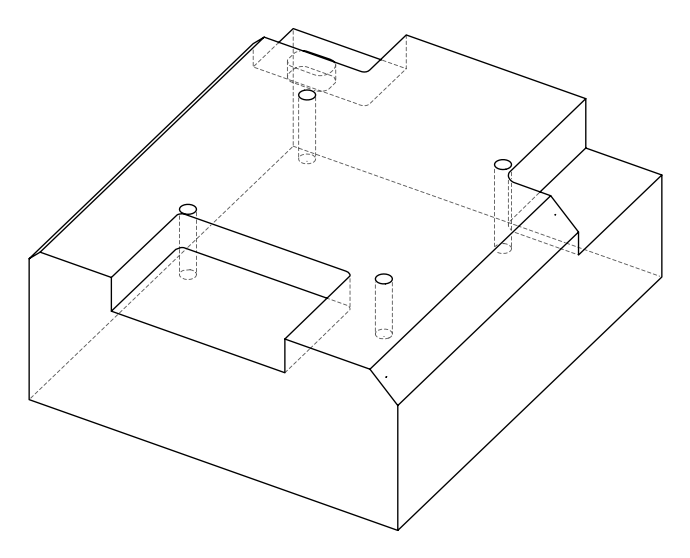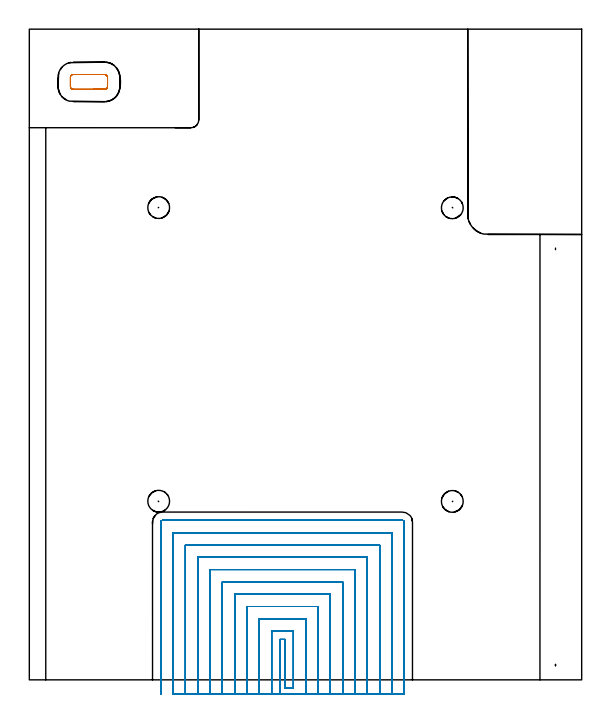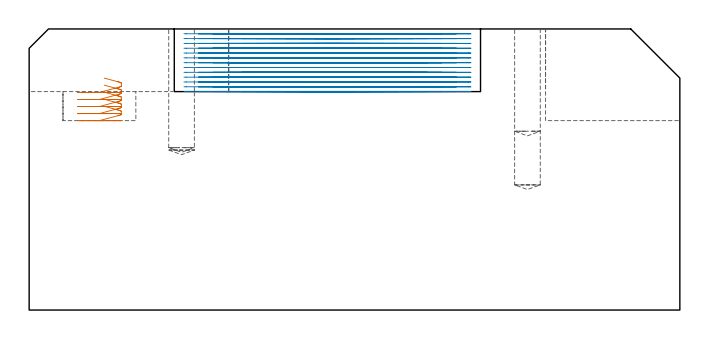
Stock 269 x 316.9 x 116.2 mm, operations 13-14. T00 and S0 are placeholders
(PLAN: 14 operations, 6 tool changes, 156.3 min)
(1 SPOT_DRILL | STEP1POCKET | NXT0321_9005460120000 | 0.03 min | 2 mm3)
(2 SPOT_DRILL_1 | STEP1POCKET_1 | NXT0321_9005460120000 | 0.03 min | 1 mm3)
(3 SPOT_DRILL_2 | STEP1POCKET_2 | NXT0321_9005460120000 | 0.03 min | 1 mm3)
(4 SPOT_DRILL_3 | STEP1POCKET_3 | NXT0321_9005460120000 | 0.03 min | 1 mm3)
(5 DRILL_BLIND_HOLE_INTO_CENTER | STEP1POCKET | NXT0301_077 | 0.21 min | 4374 mm3)
(6 DRILL_BLIND_HOLE_INTO_CENTER_1 | STEP1POCKET_1 | NXT0301_077 | 0.22 min | 4462 mm3)
(7 DRILL_BLIND_HOLE_INTO_CENTER_2 | STEP1POCKET_2 | NXT0301_077 | 0.19 min | 3776 mm3)
(8 DRILL_BLIND_HOLE_INTO_CENTER_3 | STEP1POCKET_3 | NXT0301_077 | 0.28 min | 5730 mm3)
(9 AREA_MILL | FG_CHAMFER_SURFACE | UGT0205_001 | 6.67 min | 8770 mm3)
(10 AREA_MILL_1 | FG_CHAMFER_SURFACE_1 | UGT0205_001 | 14.11 min | 46321 mm3)
(11 MILL_CORNER_NOTCH_RECTANGULAR | CORNER_NOTCH_RECTANGULAR | NXT0201_012 | Follow Part, ap 4, ae 75% | 12.64 min | 207931 mm3)
(12 MILL_CORNER_NOTCH_RECTANGULAR_1 | CORNER_NOTCH_RECTANGULAR_1 | NXT0201_008 | Follow Part, ap 1.5, ae 75% | 40.85 min | 102326 mm3)
(13 MILL_RECTANGULAR_POCKET | POCKET_RECTANGULAR_STRAIGHT | NXT0201_011 | Follow Part, ap 3, ae 75% | 0.96 min | 6366 mm3)
(14 MILL_SLOT | SLOT_PARTIAL_RECTANGULAR | NXT0201_009 | Follow Part, ap 2, ae 75% | 80.05 min | 267668 mm3)
(TOOL NXT0321_9005460120000 | NC Spot Drill, 142deg, 12mm, Carbide, Uncoated | D12 PA142 FL30 Z2)
(TOOL NXT0301_077 | Carbide Drill 10.6mm [860.1-1060-053A1-MM 2214] | D10.6 PA140 FL71 Z2)
(TOOL UGT0205_001 | Chamfer Mill 20 x 3 x 45 deg. | D20 FL50 Z2)
(TOOL NXT0201_012 | ENDMILL 16mm [2P460-1600-NA 1630] | D16 FL38 Z6)
(TOOL NXT0201_008 | ENDMILL 6mm [2P460-0600-NA 1630] | D6 FL26 Z6)
(TOOL NXT0201_011 | ENDMILL 12mm [2P460-1200-NA 1630] | D12 FL38 Z6)
(TOOL NXT0201_009 | ENDMILL 8mm [2P460-0800-NA 1630] | D8 FL26 Z6)
(OP 13 MILL_RECTANGULAR_POCKET)
G17 G21 G94 G90
T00 M6
G54
G17 G0 G90 X31.078 Y287.6 S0 M3
G43 Z126.2 H1
Z95.877
G94 G1 X36.7 Z94.37 F250.
X36.818 Z94.339
X37.139 Y287.665 Z94.251
X37.436 Y287.803 Z94.163
X37.693 Y288.007 Z94.075
X37.897 Y288.264 Z93.988
X38.035 Y288.561 Z93.9
X38.1 Y288.882 Z93.812
Y293.518 Z92.57
X38.035 Y293.839 Z92.482
X37.897 Y294.136 Z92.394
X37.693 Y294.393 Z92.306
X37.436 Y294.597 Z92.219
X37.139 Y294.735 Z92.131
X36.818 Y294.8 Z92.043
X36.7 Z92.011
X29.05 Z89.962
X21.4 F500.
G3 X20. Y293.4 R1.4
G1 Y289.
G3 X21.4 Y287.6 R1.4
G1 X36.7
G3 X38.1 Y289. R1.4
G1 Y293.4
G3 X36.7 Y294.8 R1.4
G1 X29.05
X28.05
G0 X31.078 Y287.6 Z92.962
G1 X36.7 Z91.455 F250.
X36.818 Z91.423
X37.139 Y287.665 Z91.336
X37.436 Y287.803 Z91.248
X37.693 Y288.007 Z91.16
X37.897 Y288.264 Z91.072
X38.035 Y288.561 Z90.985
X38.1 Y288.882 Z90.897
Y293.518 Z89.654
X38.035 Y293.839 Z89.567
X37.897 Y294.136 Z89.479
X37.693 Y294.393 Z89.391
X37.436 Y294.597 Z89.303
X37.139 Y294.735 Z89.215
X36.818 Y294.8 Z89.128
X36.7 Z89.096
X29.05 Z87.046
X21.4 F500.
G3 X20. Y293.4 R1.4
G1 Y289.
G3 X21.4 Y287.6 R1.4
G1 X36.7
G3 X38.1 Y289. R1.4
G1 Y293.4
G3 X36.7 Y294.8 R1.4
G1 X29.05
X28.05
G0 X31.078 Y287.6 Z90.046
G1 X36.7 Z88.54 F250.
X36.818 Z88.508
X37.139 Y287.665 Z88.42
X37.436 Y287.803 Z88.332
X37.693 Y288.007 Z88.245
X37.897 Y288.264 Z88.157
X38.035 Y288.561 Z88.069
X38.1 Y288.882 Z87.981
Y293.518 Z86.739
X38.035 Y293.839 Z86.651
X37.897 Y294.136 Z86.563
X37.693 Y294.393 Z86.476
X37.436 Y294.597 Z86.388
X37.139 Y294.735 Z86.3
X36.818 Y294.8 Z86.212
X36.7 Z86.181
X29.05 Z84.131
X21.4 F500.
G3 X20. Y293.4 R1.4
G1 Y289.
G3 X21.4 Y287.6 R1.4
G1 X36.7
G3 X38.1 Y289. R1.4
G1 Y293.4
G3 X36.7 Y294.8 R1.4
G1 X29.05
X28.05
G0 X31.078 Y287.6 Z87.131
G1 X36.7 Z85.624 F250.
X36.818 Z85.593
X37.139 Y287.665 Z85.505
X37.436 Y287.803 Z85.417
X37.693 Y288.007 Z85.329
X37.897 Y288.264 Z85.242
X38.035 Y288.561 Z85.154
X38.1 Y288.882 Z85.066
Y293.518 Z83.824
X38.035 Y293.839 Z83.736
X37.897 Y294.136 Z83.648
X37.693 Y294.393 Z83.56
X37.436 Y294.597 Z83.472
X37.139 Y294.735 Z83.385
X36.818 Y294.8 Z83.297
X36.7 Z83.265
X29.05 Z81.215
X21.4 F500.
G3 X20. Y293.4 R1.4
G1 Y289.
G3 X21.4 Y287.6 R1.4
G1 X36.7
G3 X38.1 Y289. R1.4
G1 Y293.4
G3 X36.7 Y294.8 R1.4
G1 X29.05
X28.05
G0 X31.078 Y287.6 Z84.215
G1 X36.7 Z82.709 F250.
X36.818 Z82.677
X37.139 Y287.665 Z82.589
X37.436 Y287.803 Z82.502
X37.693 Y288.007 Z82.414
X37.897 Y288.264 Z82.326
X38.035 Y288.561 Z82.238
X38.1 Y288.882 Z82.151
Y293.518 Z80.908
X38.035 Y293.839 Z80.82
X37.897 Y294.136 Z80.733
X37.693 Y294.393 Z80.645
X37.436 Y294.597 Z80.557
X37.139 Y294.735 Z80.469
X36.818 Y294.8 Z80.382
X36.7 Z80.35
X29.05 Z78.3
X21.4 F500.
G3 X20. Y293.4 R1.4
G1 Y289.
G3 X21.4 Y287.6 R1.4
G1 X36.7
G3 X38.1 Y289. R1.4
G1 Y293.4
G3 X36.7 Y294.8 R1.4
G1 X29.05
X28.05
G0 Z126.2
M5
M2
(OP 14 MILL_SLOT)
G17 G21 G94 G90
T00 M6
G54
G17 G0 G90 X122. Y-7. S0 M3
G43 Z126.2 H1
Z114.208
G94 G1 Y-4. F250.
Y19.7 F500.
X124.6
Y-4.
X128.6
Y23.7
X118.
Y-4.
Y-7. F250.
X134.6
Y-4.
Y29.7 F500.
X112.
Y-4.
Y-7. F250.
X140.6
Y-4.
Y35.7 F500.
X106.
Y-4.
Y-7. F250.
X146.6
Y-4.
Y41.7 F500.
X100.
Y-4.
Y-7. F250.
X152.6
Y-4.
Y47.7 F500.
X94.
Y-4.
Y-7. F250.
X158.6
Y-4.
Y53.7 F500.
X88.
Y-4.
Y-7. F250.
X164.6
Y-4.
Y59.7 F500.
X82.
Y-4.
Y-7. F250.
X170.6
Y-4.
Y65.7 F500.
X76.
Y-4.
Y-7. F250.
X176.6
Y-4.
Y71.7 F500.
X70.
Y-4.
Y-7. F250.
X182.6
Y-4.
Y76.8 F500.
G3 X181.7 Y77.7 R0.9
G1 X64.9
G3 X64. Y76.8 R0.9
G1 Y-4.
Y-7. F250.
G0 X122. Z112.215
G1 Y-4.
Y19.7 F500.
X124.6
Y-4.
X128.6
Y23.7
X118.
Y-4.
Y-7. F250.
X134.6
Y-4.
Y29.7 F500.
X112.
Y-4.
Y-7. F250.
X140.6
Y-4.
Y35.7 F500.
X106.
Y-4.
Y-7. F250.
X146.6
Y-4.
Y41.7 F500.
X100.
Y-4.
Y-7. F250.
X152.6
Y-4.
Y47.7 F500.
X94.
Y-4.
Y-7. F250.
X158.6
Y-4.
Y53.7 F500.
X88.
Y-4.
Y-7. F250.
X164.6
Y-4.
Y59.7 F500.
X82.
Y-4.
Y-7. F250.
X170.6
Y-4.
Y65.7 F500.
X76.
Y-4.
Y-7. F250.
X176.6
Y-4.
Y71.7 F500.
X70.
Y-4.
Y-7. F250.
X182.6
Y-4.
Y76.8 F500.
G3 X181.7 Y77.7 R0.9
G1 X64.9
G3 X64. Y76.8 R0.9
G1 Y-4.
Y-7. F250.
G0 X122. Z110.223
G1 Y-4.
Y19.7 F500.
X124.6
Y-4.
X128.6
Y23.7
X118.
Y-4.
Y-7. F250.
X134.6
Y-4.
Y29.7 F500.
X112.
Y-4.
Y-7. F250.
X140.6
Y-4.
Y35.7 F500.
X106.
Y-4.
Y-7. F250.
X146.6
Y-4.
Y41.7 F500.
X100.
Y-4.
Y-7. F250.
X152.6
Y-4.
Y47.7 F500.
X94.
Y-4.
Y-7. F250.
X158.6
Y-4.
Y53.7 F500.
X88.
Y-4.
Y-7. F250.
X164.6
Y-4.
Y59.7 F500.
X82.
Y-4.
Y-7. F250.
X170.6
Y-4.
Y65.7 F500.
X76.
Y-4.
Y-7. F250.
X176.6
Y-4.
Y71.7 F500.
X70.
Y-4.
Y-7. F250.
X182.6
Y-4.
Y76.8 F500.
G3 X181.7 Y77.7 R0.9
G1 X64.9
G3 X64. Y76.8 R0.9
G1 Y-4.
Y-7. F250.
G0 X122. Z108.231
G1 Y-4.
Y19.7 F500.
X124.6
Y-4.
X128.6
Y23.7
X118.
Y-4.
Y-7. F250.
X134.6
Y-4.
Y29.7 F500.
X112.
Y-4.
Y-7. F250.
X140.6
Y-4.
Y35.7 F500.
X106.
Y-4.
Y-7. F250.
X146.6
Y-4.
Y41.7 F500.
X100.
Y-4.
Y-7. F250.
X152.6
Y-4.
Y47.7 F500.
X94.
Y-4.
Y-7. F250.
X158.6
Y-4.
Y53.7 F500.
X88.
Y-4.
Y-7. F250.
X164.6
Y-4.
Y59.7 F500.
X82.
Y-4.
Y-7. F250.
X170.6
Y-4.
Y65.7 F500.
X76.
Y-4.
Y-7. F250.
X176.6
Y-4.
Y71.7 F500.
X70.
Y-4.
Y-7. F250.
X182.6
Y-4.
Y76.8 F500.
G3 X181.7 Y77.7 R0.9
G1 X64.9
G3 X64. Y76.8 R0.9
G1 Y-4.
Y-7. F250.
G0 X122. Z106.238
G1 Y-4.
Y19.7 F500.
X124.6
Y-4.
X128.6
Y23.7
X118.
Y-4.
Y-7. F250.
X134.6
Y-4.
Y29.7 F500.
X112.
Y-4.
Y-7. F250.
X140.6
Y-4.
Y35.7 F500.
X106.
Y-4.
Y-7. F250.
X146.6
Y-4.
Y41.7 F500.
X100.
Y-4.
Y-7. F250.
X152.6
Y-4.
Y47.7 F500.
X94.
Y-4.
Y-7. F250.
X158.6
Y-4.
Y53.7 F500.
X88.
Y-4.
Y-7. F250.
X164.6
Y-4.
Y59.7 F500.
X82.
Y-4.
Y-7. F250.
X170.6
Y-4.
Y65.7 F500.
X76.
Y-4.
Y-7. F250.
X176.6
Y-4.
Y71.7 F500.
X70.
Y-4.
Y-7. F250.
X182.6
Y-4.
Y76.8 F500.
G3 X181.7 Y77.7 R0.9
G1 X64.9
G3 X64. Y76.8 R0.9
G1 Y-4.
Y-7. F250.
G0 X122. Z104.246
G1 Y-4.
Y19.7 F500.
X124.6
Y-4.
X128.6
Y23.7
X118.
Y-4.
Y-7. F250.
X134.6
Y-4.
Y29.7 F500.
X112.
Y-4.
Y-7. F250.
X140.6
Y-4.
Y35.7 F500.
X106.
Y-4.
Y-7. F250.
X146.6
Y-4.
Y41.7 F500.
X100.
Y-4.
Y-7. F250.
X152.6
Y-4.
Y47.7 F500.
X94.
Y-4.
Y-7. F250.
X158.6
Y-4.
Y53.7 F500.
X88.
Y-4.
Y-7. F250.
X164.6
Y-4.
Y59.7 F500.
X82.
Y-4.
Y-7. F250.
X170.6
Y-4.
Y65.7 F500.
X76.
Y-4.
Y-7. F250.
X176.6
Y-4.
Y71.7 F500.
X70.
Y-4.
Y-7. F250.
X182.6
Y-4.
Y76.8 F500.
G3 X181.7 Y77.7 R0.9
G1 X64.9
G3 X64. Y76.8 R0.9
G1 Y-4.
Y-7. F250.
G0 X122. Z102.254
G1 Y-4.
Y19.7 F500.
X124.6
Y-4.
X128.6
Y23.7
X118.
Y-4.
Y-7. F250.
X134.6
Y-4.
Y29.7 F500.
X112.
Y-4.
Y-7. F250.
X140.6
Y-4.
Y35.7 F500.
X106.
Y-4.
Y-7. F250.
X146.6
Y-4.
Y41.7 F500.
X100.
Y-4.
Y-7. F250.
X152.6
Y-4.
Y47.7 F500.
X94.
Y-4.
Y-7. F250.
X158.6
Y-4.
Y53.7 F500.
X88.
Y-4.
Y-7. F250.
X164.6
Y-4.
Y59.7 F500.
X82.
Y-4.
Y-7. F250.
X170.6
Y-4.
Y65.7 F500.
X76.
Y-4.
Y-7. F250.
X176.6
Y-4.
Y71.7 F500.
X70.
Y-4.
Y-7. F250.
X182.6
Y-4.
Y76.8 F500.
G3 X181.7 Y77.7 R0.9
G1 X64.9
G3 X64. Y76.8 R0.9
G1 Y-4.
Y-7. F250.
G0 X122. Z100.261
G1 Y-4.
Y19.7 F500.
X124.6
Y-4.
X128.6
Y23.7
X118.
Y-4.
Y-7. F250.
X134.6
Y-4.
Y29.7 F500.
X112.
Y-4.
Y-7. F250.
X140.6
Y-4.
Y35.7 F500.
X106.
Y-4.
Y-7. F250.
X146.6
Y-4.
Y41.7 F500.
X100.
Y-4.
Y-7. F250.
X152.6
Y-4.
Y47.7 F500.
X94.
Y-4.
Y-7. F250.
X158.6
Y-4.
Y53.7 F500.
X88.
Y-4.
Y-7. F250.
X164.6
Y-4.
Y59.7 F500.
X82.
Y-4.
Y-7. F250.
X170.6
Y-4.
Y65.7 F500.
X76.
Y-4.
Y-7. F250.
X176.6
Y-4.
Y71.7 F500.
X70.
Y-4.
Y-7. F250.
X182.6
Y-4.
Y76.8 F500.
G3 X181.7 Y77.7 R0.9
G1 X64.9
G3 X64. Y76.8 R0.9
G1 Y-4.
Y-7. F250.
G0 X122. Z98.269
G1 Y-4.
Y19.7 F500.
X124.6
Y-4.
X128.6
Y23.7
X118.
Y-4.
Y-7. F250.
X134.6
Y-4.
Y29.7 F500.
X112.
Y-4.
Y-7. F250.
X140.6
Y-4.
Y35.7 F500.
X106.
Y-4.
Y-7. F250.
X146.6
Y-4.
Y41.7 F500.
X100.
Y-4.
Y-7. F250.
X152.6
Y-4.
Y47.7 F500.
X94.
Y-4.
Y-7. F250.
X158.6
Y-4.
Y53.7 F500.
X88.
Y-4.
Y-7. F250.
X164.6
Y-4.
Y59.7 F500.
X82.
Y-4.
Y-7. F250.
X170.6
Y-4.
Y65.7 F500.
X76.
Y-4.
Y-7. F250.
X176.6
Y-4.
Y71.7 F500.
X70.
Y-4.
Y-7. F250.
X182.6
Y-4.
Y76.8 F500.
G3 X181.7 Y77.7 R0.9
G1 X64.9
G3 X64. Y76.8 R0.9
G1 Y-4.
Y-7. F250.
G0 X122. Z96.277
G1 Y-4.
Y19.7 F500.
X124.6
Y-4.
X128.6
Y23.7
X118.
Y-4.
Y-7. F250.
X134.6
Y-4.
Y29.7 F500.
X112.
Y-4.
Y-7. F250.
X140.6
Y-4.
Y35.7 F500.
X106.
Y-4.
Y-7. F250.
X146.6
Y-4.
Y41.7 F500.
X100.
Y-4.
Y-7. F250.
X152.6
Y-4.
Y47.7 F500.
X94.
Y-4.
Y-7. F250.
X158.6
Y-4.
Y53.7 F500.
X88.
Y-4.
Y-7. F250.
X164.6
Y-4.
Y59.7 F500.
X82.
Y-4.
Y-7. F250.
X170.6
Y-4.
Y65.7 F500.
X76.
Y-4.
Y-7. F250.
X176.6
Y-4.
Y71.7 F500.
X70.
Y-4.
Y-7. F250.
X182.6
Y-4.
Y76.8 F500.
G3 X181.7 Y77.7 R0.9
G1 X64.9
G3 X64. Y76.8 R0.9
G1 Y-4.
Y-7. F250.
G0 X122. Z94.285
G1 Y-4.
Y19.7 F500.
X124.6
Y-4.
X128.6
Y23.7
X118.
Y-4.
Y-7. F250.
X134.6
Y-4.
Y29.7 F500.
X112.
Y-4.
Y-7. F250.
X140.6
Y-4.
Y35.7 F500.
X106.
Y-4.
Y-7. F250.
X146.6
Y-4.
Y41.7 F500.
X100.
Y-4.
Y-7. F250.
X152.6
Y-4.
Y47.7 F500.
X94.
Y-4.
Y-7. F250.
X158.6
Y-4.
Y53.7 F500.
X88.
Y-4.
Y-7. F250.
X164.6
Y-4.
Y59.7 F500.
X82.
Y-4.
Y-7. F250.
X170.6
Y-4.
Y65.7 F500.
X76.
Y-4.
Y-7. F250.
X176.6
Y-4.
Y71.7 F500.
X70.
Y-4.
Y-7. F250.
X182.6
Y-4.
Y76.8 F500.
G3 X181.7 Y77.7 R0.9
G1 X64.9
G3 X64. Y76.8 R0.9
G1 Y-4.
Y-7. F250.
G0 X122. Z92.292
G1 Y-4.
Y19.7 F500.
X124.6
Y-4.
X128.6
Y23.7
X118.
Y-4.
Y-7. F250.
X134.6
Y-4.
Y29.7 F500.
X112.
Y-4.
Y-7. F250.
X140.6
Y-4.
Y35.7 F500.
X106.
Y-4.
Y-7. F250.
X146.6
Y-4.
Y41.7 F500.
X100.
Y-4.
Y-7. F250.
X152.6
Y-4.
Y47.7 F500.
X94.
Y-4.
Y-7. F250.
X158.6
Y-4.
Y53.7 F500.
X88.
Y-4.
Y-7. F250.
X164.6
Y-4.
Y59.7 F500.
X82.
Y-4.
Y-7. F250.
X170.6
Y-4.
Y65.7 F500.
X76.
Y-4.
Y-7. F250.
X176.6
Y-4.
Y71.7 F500.
X70.
Y-4.
Y-7. F250.
X182.6
Y-4.
Y76.8 F500.
G3 X181.7 Y77.7 R0.9
G1 X64.9
G3 X64. Y76.8 R0.9
G1 Y-4.
Y-7. F250.
G0 X122. Z90.3
G1 Y-4.
Y19.7 F500.
X124.6
Y-4.
X128.6
Y23.7
X118.
Y-4.
Y-7. F250.
X134.6
Y-4.
Y29.7 F500.
X112.
Y-4.
Y-7. F250.
X140.6
Y-4.
Y35.7 F500.
X106.
Y-4.
Y-7. F250.
X146.6
Y-4.
Y41.7 F500.
X100.
Y-4.
Y-7. F250.
X152.6
Y-4.
Y47.7 F500.
X94.
Y-4.
Y-7. F250.
X158.6
Y-4.
Y53.7 F500.
X88.
Y-4.
Y-7. F250.
X164.6
Y-4.
Y59.7 F500.
X82.
Y-4.
Y-7. F250.
X170.6
Y-4.
Y65.7 F500.
X76.
Y-4.
Y-7. F250.
X176.6
Y-4.
Y71.7 F500.
X70.
Y-4.
Y-7. F250.
X182.6
Y-4.
Y76.8 F500.
G3 X181.7 Y77.7 R0.9
G1 X64.9
G3 X64. Y76.8 R0.9
G1 Y-4.
Y-7. F250.
G0 Z126.2
M5
M2
